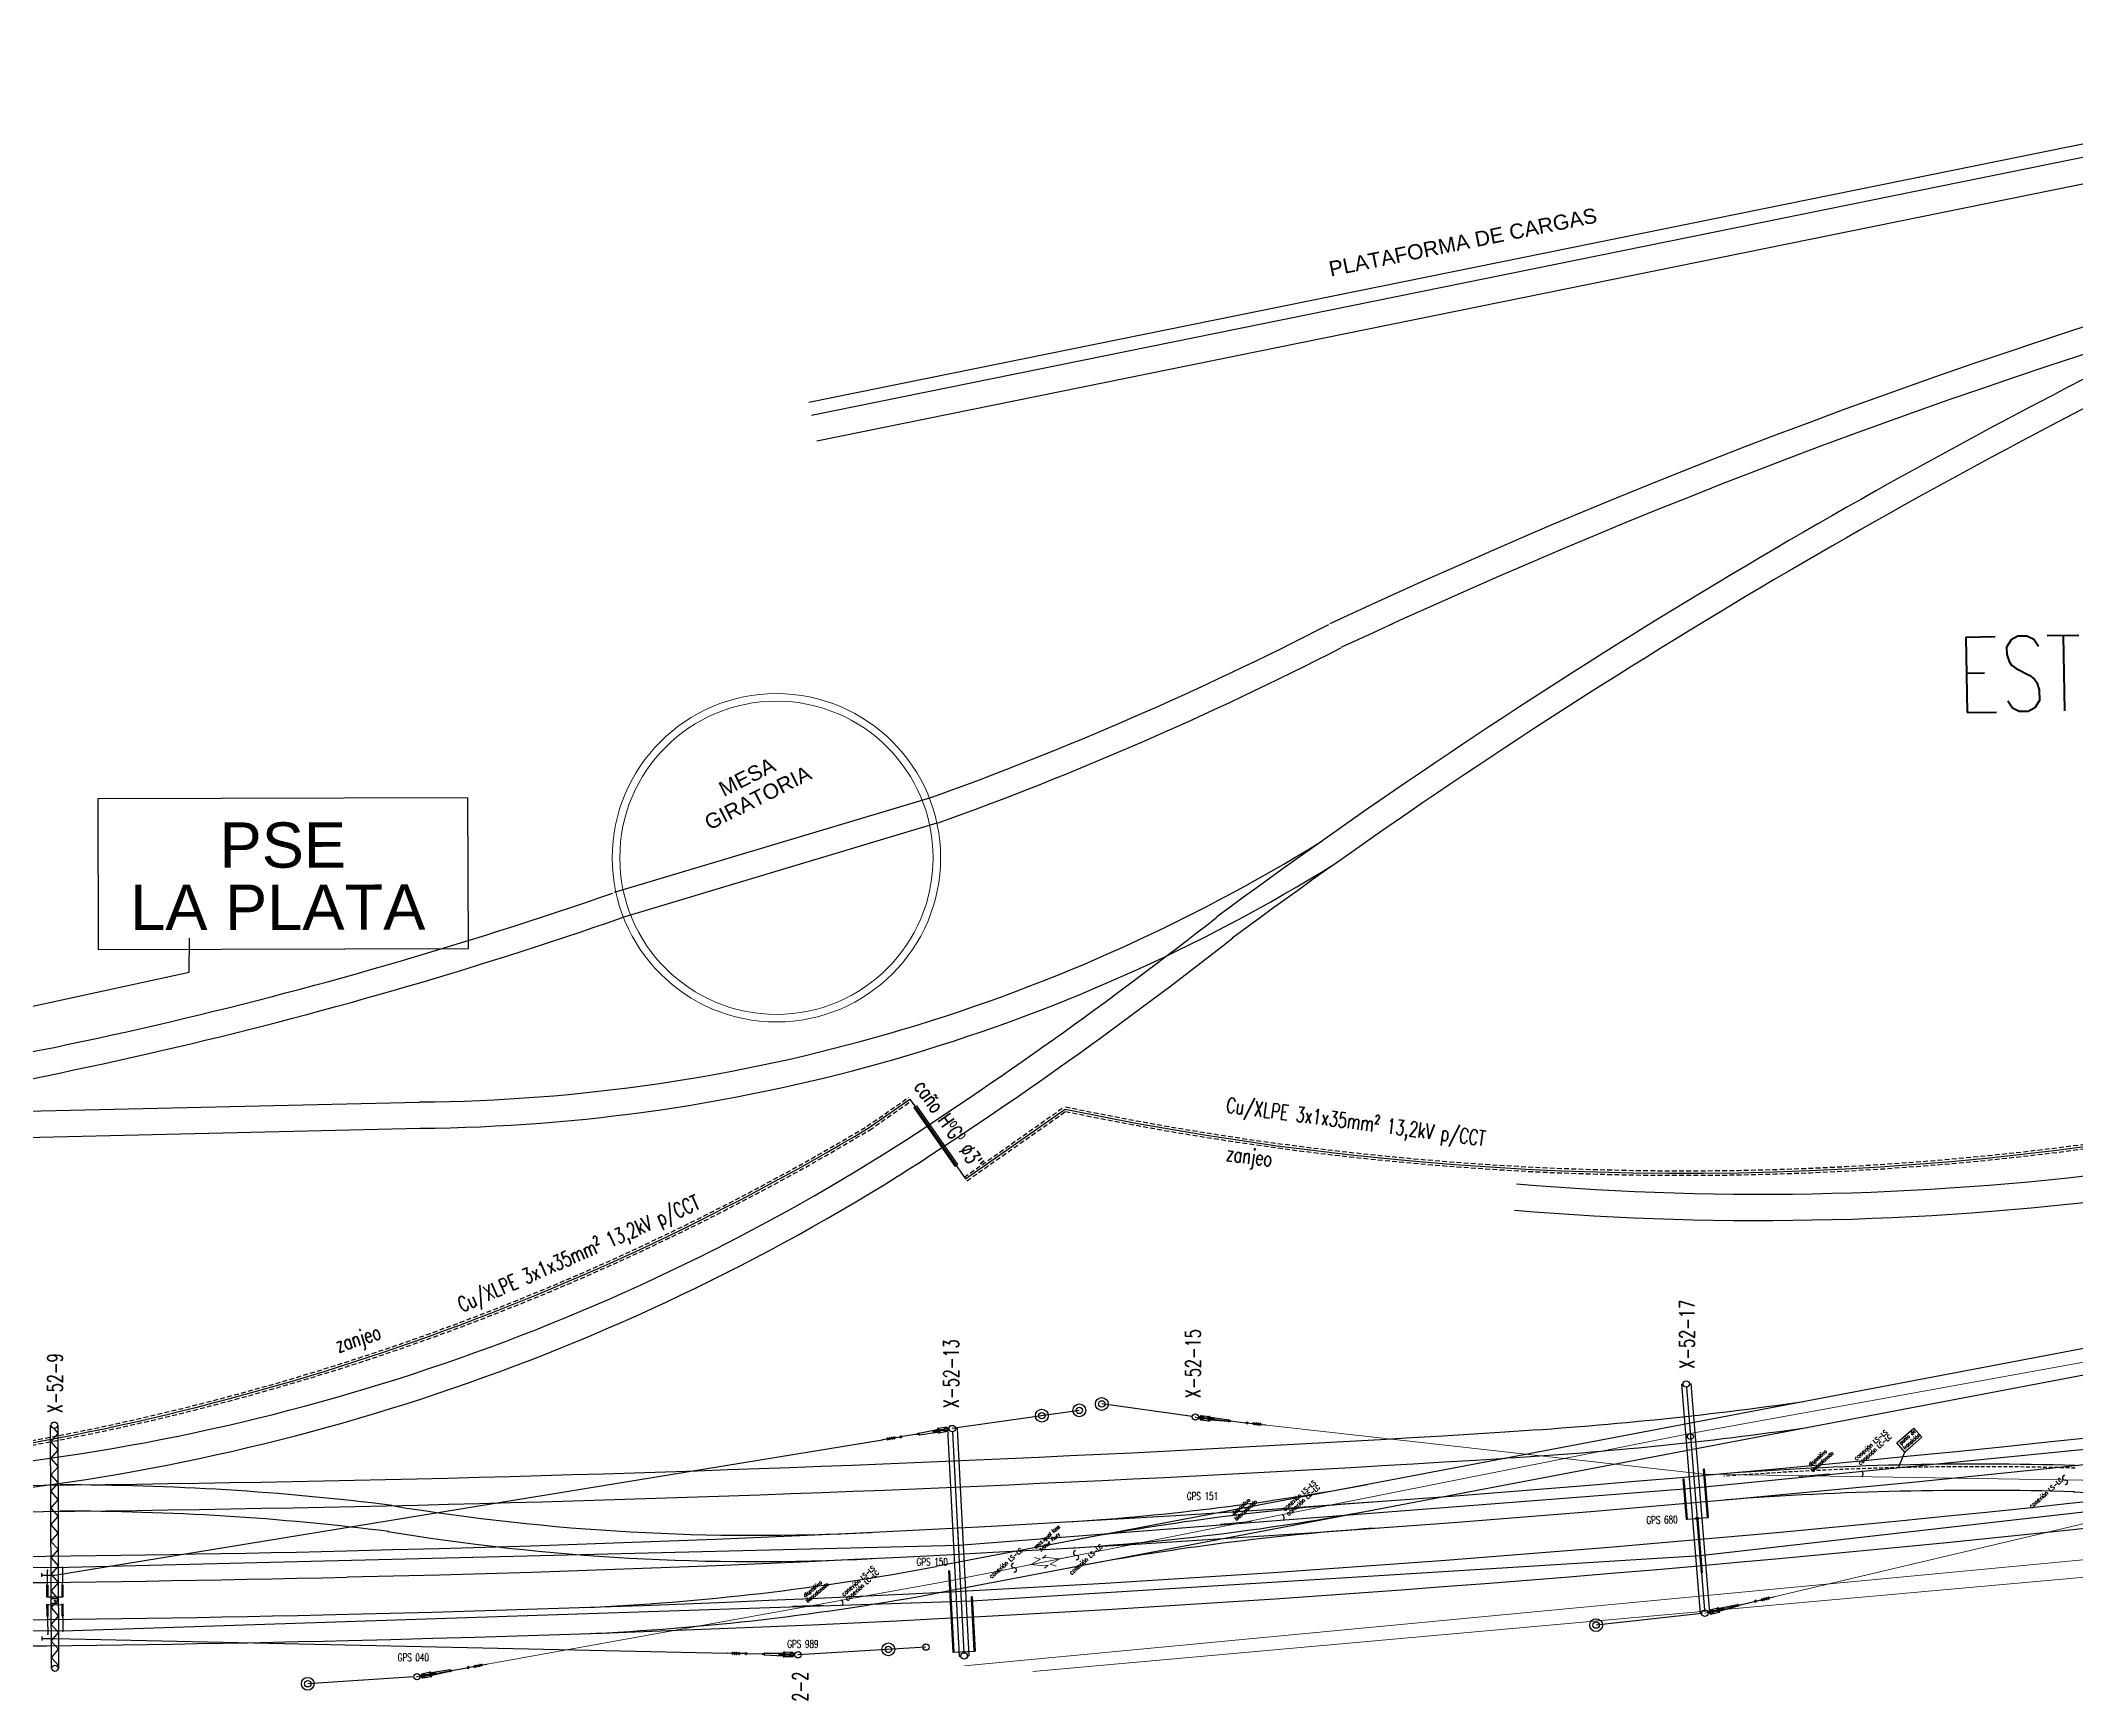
# Model space of a CAD drawing. Header units: millimetres. Extents: x 2669 to 3716, y 1967 to 2664.
# Drawn here: x 2885 to 3019.9, y 2179.6 to 2289.2 of the extents above; entities that cross this region are included whole.
import ezdxf

# ---------------------------------------------------------------- set-up
doc = ezdxf.new("R2010")
doc.units = ezdxf.units.MM
doc.linetypes.add('DASHED2', pattern=[0.375, 0.25, -0.125])
doc.linetypes.add('HIDDEN2', pattern=[4.7625, 3.175, -1.5875])
for name, color, linetype, lineweight in [('01 Textos', 7, 'Continuous', 15), ('02 L d C', 7, 'Continuous', 5), ('03 Cerramientos', 7, 'Continuous', 15), ('03 Manzanas', 253, 'Continuous', 15), ('04 Plataformas', 7, 'Continuous', 30), ('cotas LC-LS', 8, 'Continuous', 5)]:
    doc.layers.add(name, color=color, linetype=linetype, lineweight=lineweight)
for name, color, linetype in [('postes catenaria', 4, 'Continuous'), ('seccionador misma fase', 7, 'Continuous'), ('Textos catenaria', 7, 'Continuous'), ('vias LP sin catenarias', 2, 'Continuous'), ('vías', 8, 'Continuous')]:
    doc.layers.add(name, color=color, linetype=linetype)
doc.styles.add('ROMANS', font='arial.ttf', dxfattribs={"width": 0.7})
doc.styles.add('SIMPLEX', font='simplex.shx', dxfattribs={"width": 0.75})

# ---------------------------------------------------------------- blocks, each defined once
blk = doc.blocks.new('balanceador de contrapesos')
at = {"color": 3}
for p, q in [((0.21, 0), (0.23, 0)), ((0.26, 0.03), (0.23, 0)), ((0.23, 0), (0.26, -0.03)), ((0.26, 0.05), (0.26, -0.05)), ((0.26, 0.05), (0.55, 0.05)), ((0.35, 0.14), (0.28, 0.05)), ((0.31, 0.05), (0.31, -0.05)), ((0.35, 0.14), (0.93, 0.15)), ((0.35, 0.14), (0.35, 0.05)), ((0.35, 0.05), (0.48, 0.13)), ((0.48, 0.13), (0.53, 0.13)), ((0.55, 0.05), (0.55, -0.05)), ((0.6, 0.04), (0.6, -0.04)), ((0.6, 0.04), (1.26, 0.04)), ((0.6, 0), (1.26, 0)), ((0.86, 0.11), (0.86, 0.04)), ((0.86, 0.11), (1, 0.11)), ((0.86, 0.1), (1, 0.06)), ((0.93, 0.19), (0.93, -0.19)), ((1, 0.11), (1, 0.04)), ((2.23, 0.05), (1, 0.09)), ((1.26, 0.04), (1.26, -0.04)), ((2.21, 0.04), (2.21, -0.04)), ((2.25, 0.04), (2.25, -0.04)), ((2.25, 0.02), (2.36, 0.02)), ((2.32, 0.02), (2.36, 0.02)), ((2.32, 0.02), (2.32, -0.02)), ((2.34, 0), (3.35, 0)), ((2.35, 0.03), (2.35, -0.03)), ((2.36, 0.02), (2.36, 0.02)), ((3.35, 0.01), (3.38, 0.01)), ((3.4, 0.03), (3.43, 0.03)), ((3.48, 0.06), (3.48, -0.06)), ((3.5, 0), (3.48, 0)), ((3.49, 0.01), (3.5, 0.01)), ((3.5, 0.01), (3.5, 0)), ((3.5, 0), (3.8, 0)), ((3.5, -0.01), (3.5, 0)), ((3.79, 0.01), (3.82, 0.01)), ((3.85, 0.03), (3.88, 0.03)), ((3.93, 0.06), (3.93, -0.06)), ((3.94, 0), (3.93, 0)), ((3.94, 0.01), (3.97, 0.01)), ((3.99, 0.03), (4.02, 0.03)), ((4.07, 0.06), (4.07, -0.06)), ((4.09, 0), (4.07, 0)), ((4.08, 0.01), (4.12, 0.01)), ((4.14, 0.03), (4.17, 0.03)), ((4.22, 0.06), (4.22, -0.06)), ((4.23, 0), (4.22, 0)), ((4.23, 0.01), (4.26, 0.01)), ((4.28, 0.03), (4.31, 0.03)), ((4.36, 0.06), (4.36, -0.06)), ((4.38, 0), (4.36, 0)), ((4.38, 0.01), (4.38, 0.01)), ((4.38, 0.01), (4.38, -0.01)), ((4.39, 0.01), (4.38, 0.01)), ((4.38, 0), (4.68, 0)), ((4.68, 0.01), (4.68, 0.01)), ((4.68, 0.01), (4.68, -0.01)), ((4.68, 0), (4.7, 0)), ((0.26, -0.05), (0.55, -0.05)), ((0.28, -0.05), (0.35, -0.14)), ((0.35, -0.05), (0.35, -0.14)), ((0.35, -0.05), (0.48, -0.13)), ((0.35, -0.14), (0.93, -0.15)), ((0.48, -0.13), (0.53, -0.13)), ((0.6, -0.04), (1.26, -0.04)), ((0.86, -0.04), (0.86, -0.11)), ((0.86, -0.1), (1, -0.06)), ((0.86, -0.11), (1, -0.11)), ((1, -0.04), (1, -0.11)), ((2.23, -0.05), (1, -0.09)), ((2.25, -0.02), (2.36, -0.02)), ((2.32, -0.02), (2.36, -0.02)), ((2.36, -0.02), (2.36, -0.02)), ((3.35, -0.01), (3.38, -0.01)), ((3.4, -0.03), (3.43, -0.03)), ((3.49, -0.01), (3.5, -0.01)), ((3.79, -0.01), (3.82, -0.01)), ((3.85, -0.03), (3.88, -0.03)), ((3.94, -0.01), (3.97, -0.01)), ((3.99, -0.03), (4.02, -0.03)), ((4.08, -0.01), (4.12, -0.01)), ((4.14, -0.03), (4.17, -0.03)), ((4.23, -0.01), (4.26, -0.01)), ((4.28, -0.03), (4.31, -0.03)), ((4.38, -0.01), (4.38, -0.01)), ((4.39, -0.01), (4.38, -0.01)), ((4.68, -0.01), (4.68, -0.01))]:
    blk.add_line(p, q, dxfattribs=at)
for points in [[(0.48, 0.12), (0.53, 0.12), (0.53, 0.06), (0.48, 0.06)], [(0.48, -0.12), (0.53, -0.12), (0.53, -0.06), (0.48, -0.06)]]:
    blk.add_lwpolyline(points, close=True, dxfattribs=at)
blk.add_circle((0, 0), 0.00196, dxfattribs=at)
for centre, radius, start, end in [((2.23, 0.04), 0.024, 0, 180), ((3.42, 0), 0.038, 114.8234, 176.745), ((3.49, 0), 0.0739, 135.7092, 176.4518), ((3.49, 0), 0.0672, 96.0093, 133.3639), ((3.86, 0), 0.038, 114.8234, 176.745), ((3.94, 0), 0.0739, 135.7092, 176.4518), ((3.93, 0), 0.0672, 96.0093, 133.3639), ((4.01, 0), 0.038, 114.8234, 176.745), ((4.09, 0), 0.0739, 135.7092, 176.4518), ((4.08, 0), 0.0672, 96.0093, 133.3639), ((4.15, 0), 0.038, 114.8234, 176.745), ((4.23, 0), 0.0739, 135.7092, 176.4518), ((4.23, 0), 0.0672, 96.0093, 133.3639), ((4.3, 0), 0.038, 114.8234, 176.745), ((4.38, 0), 0.0739, 135.7092, 176.4518), ((4.37, 0), 0.0672, 96.0093, 133.3639), ((2.23, -0.04), 0.024, 180, 0), ((3.42, 0), 0.038, 183.255, 245.1766), ((3.49, 0), 0.0739, 183.5482, 224.2908), ((3.49, 0), 0.0672, 226.6361, 263.9907), ((3.86, 0), 0.038, 183.255, 245.1766), ((3.94, 0), 0.0739, 183.5482, 224.2908), ((3.93, 0), 0.0672, 226.6361, 263.9907), ((4.01, 0), 0.038, 183.255, 245.1766), ((4.09, 0), 0.0739, 183.5482, 224.2908), ((4.08, 0), 0.0672, 226.6361, 263.9907), ((4.15, 0), 0.038, 183.255, 245.1766), ((4.23, 0), 0.0739, 183.5482, 224.2908), ((4.23, 0), 0.0672, 226.6361, 263.9907), ((4.3, 0), 0.038, 183.255, 245.1766), ((4.38, 0), 0.0739, 183.5482, 224.2908), ((4.37, 0), 0.0672, 226.6361, 263.9907)]:
    blk.add_arc(centre, radius, start, end, dxfattribs=at)
blk = doc.blocks.new('secc Arthur Flury')
at = {"layer": 'seccionador misma fase', "lineweight": 18}
for p, q in [((0, 0), (0.61, 0)), ((0.61, 0), (1.32, 0.22)), ((0.61, 0), (1.45, -0.26)), ((1.32, 0.22), (0.96, 0.42)), ((1.45, 0.26), (1.74, 0.42)), ((1.45, 0.26), (1.75, 0.26)), ((2.59, 0), (1.75, 0.26)), ((2.59, 0), (1.88, -0.22)), ((2.59, 0), (3.2, 0)), ((1.75, -0.26), (1.45, -0.26)), ((1.75, -0.26), (1.46, -0.42)), ((1.88, -0.22), (2.24, -0.42))]:
    blk.add_line(p, q, dxfattribs=at)
blk = doc.blocks.new('biescalonado')
at = {"color": 4}
for p, q in [((0.03, 0.04), (0, 0)), ((1.7, -1.06), (1.67, -1.1))]:
    blk.add_line(p, q, dxfattribs=at)
at = {"color": 4, "const_width": 0.0125}
for points in [[(-0.01, 0, 1), (0.01, 0, 1)], [(1.66, -1.1, 1), (1.67, -1.1, 1)]]:
    blk.add_lwpolyline(points, format="xyb", close=True, dxfattribs=at)
at = {"layer": '02 L d C', "color": 4}
blk.add_line((0.03, 0.04), (1.7, -1.06), dxfattribs=at)

msp = doc.modelspace()

# ---------------------------------------------------------------- linework, layer by layer
at = {"color": 1}
for p, q in [((2913.32, 2239.02), (2888.82, 2238.95)), ((2888.82, 2238.95), (2888.85, 2228.95)), ((2913.32, 2239.02), (2913.35, 2229.02)), ((2913.35, 2229.02), (2888.85, 2228.95)), ((2993.94, 2193.23), (3041.33, 2197.91)), ((2885.97, 2187.5), (2940.81, 2196.46)), ((2995, 2188.8), (3041.1, 2194.06)), ((2945.85, 2189.48), (2993.94, 2193.23)), ((2827, 2188.41), (2885.96, 2188)), ((2885.96, 2188), (2945.85, 2189.48)), ((2946.74, 2185.8), (2995.01, 2188.8)), ((2885.09, 2187.51), (2885.97, 2187.5)), ((2886.5, 2183.8), (2946.74, 2185.8)), ((2826.96, 2184.21), (2886.5, 2183.8)), ((2885.98, 2183.3), (2930.52, 2182.32))]:
    msp.add_line(p, q, dxfattribs=at)
at = {"color": 11}
for p, q in [((2894.88, 2227.47), (2894.89, 2229.72)), ((2865.91, 2221.2), (2894.88, 2227.47))]:
    msp.add_line(p, q, dxfattribs=at)
at = {"color": 4}
for p, q in [((2993.77, 2200.15), (2993.87, 2200.16)), ((2993.77, 2200.15), (2995.01, 2184.96)), ((2994.1, 2199.96), (2995.3, 2185.19)), ((2994.29, 2200.19), (2994.39, 2200.2)), ((2994.39, 2200.2), (2995.63, 2185.01)), ((2885.74, 2181.32), (2885.69, 2197.44)), ((2885.69, 2197.44), (2885.73, 2197.44)), ((2885.69, 2197.44), (2885.73, 2197.4)), ((2885.7, 2196.34), (2886.18, 2196.89)), ((2885.87, 2197.24), (2886.18, 2196.89)), ((2886.15, 2197.44), (2886.18, 2197.44)), ((2886.23, 2181.32), (2886.18, 2197.44)), ((2945.13, 2197.2), (2945.23, 2197.21)), ((2945.13, 2197.2), (2945.91, 2182.13)), ((2945.45, 2197.01), (2946.22, 2182.36)), ((2945.65, 2197.23), (2945.76, 2197.23)), ((2945.76, 2197.23), (2946.54, 2182.16)), ((2885.7, 2196.34), (2886.19, 2195.79)), ((2885.7, 2195.24), (2886.19, 2195.79)), ((2885.7, 2195.24), (2886.19, 2194.69)), ((2885.7, 2194.14), (2886.19, 2194.69)), ((2885.7, 2194.14), (2886.19, 2193.59)), ((2885.71, 2193.04), (2886.19, 2193.59)), ((2885.71, 2193.04), (2886.2, 2192.49)), ((2885.71, 2191.94), (2886.2, 2192.49)), ((2885.71, 2191.94), (2886.2, 2191.39)), ((2885.71, 2190.84), (2886.2, 2191.39)), ((2885.71, 2190.84), (2886.2, 2190.29)), ((2885.71, 2189.74), (2886.2, 2190.29)), ((2885.71, 2189.74), (2886.21, 2189.19)), ((2885.72, 2188.64), (2886.21, 2189.19)), ((2885.72, 2188.64), (2886.21, 2188.09)), ((2885.72, 2187.54), (2886.21, 2188.09)), ((2885.72, 2187.54), (2886.21, 2186.99)), ((2885.72, 2186.44), (2886.21, 2186.99)), ((2885.72, 2186.44), (2886.21, 2185.89)), ((2885.73, 2185.33), (2886.21, 2185.89)), ((2885.73, 2185.33), (2886.22, 2184.79)), ((2885.73, 2184.23), (2886.22, 2184.79)), ((2995.01, 2184.96), (2995.11, 2184.97)), ((2995.53, 2185), (2995.63, 2185.01)), ((2885.73, 2184.23), (2886.22, 2183.69)), ((2885.73, 2183.13), (2886.22, 2183.69)), ((2885.73, 2183.13), (2886.22, 2182.59)), ((2885.74, 2182.03), (2886.22, 2182.59)), ((2885.74, 2182.03), (2886.23, 2181.48)), ((2945.91, 2182.13), (2946.02, 2182.14)), ((2946.44, 2182.16), (2946.54, 2182.16)), ((2885.74, 2181.32), (2885.77, 2181.32)), ((2886.17, 2181.42), (2886.23, 2181.48)), ((2886.19, 2181.32), (2886.23, 2181.32))]:
    msp.add_line(p, q, dxfattribs=at)
for p, q in [((2953.86, 2198.42), (2945.44, 2197.22)), ((2994.29, 2197.57), (2994.44, 2195.82)), ((3008.14, 2194.63), (3008.58, 2195.66)), ((2993.85, 2193.88), (2994.07, 2191.2)), ((2993.85, 2193.88), (2993.93, 2193.88)), ((2993.93, 2193.88), (2994.15, 2191.21)), ((2995.21, 2194.53), (2995.28, 2194.54)), ((2995.21, 2194.53), (2995.47, 2191.32)), ((2995.28, 2194.54), (2995.54, 2191.32)), ((3002.55, 2194.13), (3002.55, 2194.08)), ((2994.07, 2191.2), (2994.15, 2191.21)), ((2994.11, 2191.21), (2995.5, 2191.32)), ((2994.78, 2191.17), (2995.07, 2187.65)), ((2994.85, 2191.18), (2995.14, 2187.66)), ((2995.47, 2191.32), (2995.54, 2191.32)), ((2945.79, 2190.63), (2945.88, 2188.89)), ((2964.22, 2190.96), (2964.23, 2190.92)), ((2885.09, 2187.63), (2885.09, 2187.38)), ((2945.2, 2187.78), (2945.48, 2182.39)), ((2945.2, 2187.78), (2945.27, 2187.78)), ((2945.27, 2187.78), (2945.55, 2182.39)), ((2995.07, 2187.65), (2995.14, 2187.66)), ((2885.73, 2185.96), (2886.22, 2185.96)), ((2946.69, 2186.07), (2946.76, 2186.08)), ((2946.69, 2186.07), (2946.88, 2182.46)), ((2946.76, 2186.08), (2946.95, 2182.47)), ((2885.72, 2185.64), (2886.21, 2185.64)), ((2935.87, 2185.49), (2935.87, 2185.44)), ((2885.1, 2183.43), (2885.1, 2183.18)), ((2943.7, 2182.73), (2935.22, 2182.22)), ((2945.48, 2182.39), (2945.55, 2182.39)), ((2945.52, 2182.39), (2946.91, 2182.46)), ((2946.88, 2182.46), (2946.95, 2182.47))]:
    msp.add_line(p, q)
msp.add_lwpolyline([(3008.05, 2196.26), (3009.16, 2197.24), (3009.69, 2196.64), (3008.58, 2195.66)], close=True)
at = {"const_width": 0.05}
for points in [[(2995.25, 2194.18, 1), (2995.29, 2194.21, 1)], [(3005.7, 2194.39, 1), (3005.75, 2194.39, 1)], [(3005.72, 2194.04, 1), (3005.77, 2194.04, 1)], [(3019.11, 2194.1, 1), (3019.16, 2194.11, 1)], [(2993.93, 2193.21, 1), (2993.96, 2193.25, 1)], [(3019.21, 2193.5, 1), (3019.25, 2193.51, 1)], [(2967.3, 2191.51, 1), (2967.35, 2191.51, 1)], [(2967.37, 2191.16, 1), (2967.42, 2191.17, 1)], [(2953.58, 2189.11, 1), (2953.62, 2189.12, 1)], [(2953.67, 2188.51, 1), (2953.72, 2188.52, 1)], [(2994.99, 2188.78, 1), (2995.03, 2188.82, 1)], [(2945.25, 2187.12, 1), (2945.29, 2187.15, 1)], [(2949.45, 2188.29, 1), (2949.5, 2188.3, 1)], [(2949.54, 2187.69, 1), (2949.59, 2187.7, 1)], [(2938.07, 2185.84, 1), (2938.12, 2185.84, 1)], [(2946.72, 2185.78, 1), (2946.76, 2185.82, 1)], [(2938.14, 2185.49, 1), (2938.19, 2185.5, 1)]]:
    msp.add_lwpolyline(points, format="xyb", close=True, dxfattribs=at)
at = {"color": 1}
msp.add_lwpolyline([(2885.1, 2183.31), (2885.98, 2183.3)], dxfattribs=at)
for centre, radius in [((2955.35, 2198.85), 0.425), ((2951.38, 2198.07), 0.425), ((2951.38, 2198.07), 0.212), ((2953.86, 2198.42), 0.425), ((2953.86, 2198.42), 0.212), ((2955.35, 2198.85), 0.212), ((2994.36, 2196.69), 0.2), ((2994.81, 2191.26), 0.09), ((2885.97, 2185.8), 0.0404), ((2885.97, 2185.8), 0.0329), ((2988.11, 2184.19), 0.425), ((2988.11, 2184.19), 0.212), ((2941.21, 2182.58), 0.425), ((2941.21, 2182.58), 0.212), ((2943.7, 2182.73), 0.212), ((2902.73, 2180.3), 0.425), ((2902.73, 2180.3), 0.212)]:
    msp.add_circle(centre, radius)
at = {"color": 4}
for centre in [(2994.08, 2200.17), (2961.55, 2197.98), (2885.94, 2197.44), (2945.44, 2197.22), (2995.32, 2184.98), (2935.22, 2182.22), (2946.23, 2182.15), (2885.98, 2181.32), (2909.97, 2180.77)]:
    msp.add_circle(centre, 0.21, dxfattribs=at)
for centre, radius, start, end in [((3013.39, 1971.69), 223.17, 88.3377, 94.3227), ((3005.56, 2194.2), 0.245, 317.257, 49.9062), ((3019.16, 2193.95), 0.152, 98.8731, 278.8731), ((3019.21, 2193.65), 0.152, 278.8731, 98.8731), ((3029.59, 2343.92), 151.21, 266.2708, 277.3828), ((3013.39, 1971.7), 221.42, 88.3378, 94.3202), ((2967.19, 2191.3), 0.245, 325.5994, 58.2486), ((2953.62, 2188.96), 0.152, 98.8731, 278.8731), ((2953.67, 2188.66), 0.152, 278.8731, 98.8731), ((2913.67, 2350.12), 164.93, 272.5463, 280.7277), ((2949.5, 2188.14), 0.152, 98.8731, 278.8731), ((2949.55, 2187.84), 0.152, 278.8731, 98.8731), ((2913.67, 2350.12), 166.67, 272.5463, 280.7277), ((2937.96, 2185.63), 0.245, 325.5994, 58.2486)]:
    msp.add_arc(centre, radius, start, end)
at = {"color": 2, "linetype": 'DASHED2'}
msp.add_arc((3013.39, 1971.69), 223, 88.3377, 94.3227, dxfattribs=at)
at = {"color": 5}
for radius in [165.86, 167.6]:
    msp.add_arc((2942.49, 2356.55), radius, 273.6886, 280.5879, dxfattribs=at)
at = {"color": 11}
for radius in [172.55, 170.81]:
    msp.add_arc((2985.25, 2020.21), radius, 93.9983, 100.6166, dxfattribs=at)
at = {"layer": '02 L d C', "color": 25}
for points in [[(3375.75, 2240.83), (3220.85, 2241.38), (3200.82, 2240.76), (3180.83, 2238.62), (3161.26, 2233.96), (3134.62, 2225.12), (3113.53, 2219.38), (3073.44, 2212.04), (3040.41, 2205.25), (2994.35, 2196.89), (2945.27, 2187.13), (2909.97, 2180.77)], [(3364.64, 2229.2), (3220.81, 2229.53), (3190.65, 2227.75), (3160.75, 2223.22), (3138.02, 2218.56), (3114.27, 2213.25), (3091.36, 2207.68), (3042.26, 2196.07), (2995.32, 2184.98)], [(3091.85, 2197), (3042.59, 2193.45), (2995.27, 2194.2), (2961.55, 2197.98)]]:
    msp.add_lwpolyline(points, dxfattribs=at)
at = {"layer": '03 Cerramientos'}
msp.add_line((3118.29, 2197.82), (2946.25, 2181.49), dxfattribs=at)
for radius in [10.88, 10.38]:
    msp.add_circle((2933.79, 2235.05), radius, dxfattribs=at)
at = {"layer": '03 Manzanas'}
msp.add_line((3118.55, 2196.15), (2950.79, 2181.12), dxfattribs=at)
at = {"layer": '04 Plataformas'}
msp.add_line((2935.94, 2265.24), (3025.83, 2283.49), dxfattribs=at)
at = {"layer": 'postes catenaria', "color": 7}
for p, q in [((2961.34, 2198.01), (2955.35, 2198.85)), ((2995.11, 2184.96), (2988.11, 2184.19)), ((2909.76, 2180.76), (2902.73, 2180.3))]:
    msp.add_line(p, q, dxfattribs=at)
at = {"layer": 'postes catenaria'}
for p, q in [((2885.47, 2186.06), (2885.48, 2187.8)), ((2886.47, 2186.06), (2886.49, 2188)), ((2885.55, 2186.81), (2885.4, 2186.81)), ((2885.55, 2186.76), (2885.4, 2186.76)), ((2885.55, 2186.71), (2885.4, 2186.71)), ((2885.55, 2186.66), (2885.4, 2186.66)), ((2885.55, 2186.61), (2885.4, 2186.61)), ((2885.55, 2186.56), (2885.4, 2186.56)), ((2885.55, 2186.51), (2885.4, 2186.51)), ((2885.55, 2186.46), (2885.4, 2186.46)), ((2885.55, 2186.41), (2885.4, 2186.41)), ((2885.55, 2186.36), (2885.4, 2186.36)), ((2885.55, 2186.31), (2885.4, 2186.31)), ((2885.55, 2186.26), (2885.4, 2186.26)), ((2885.55, 2186.21), (2885.4, 2186.21)), ((2885.55, 2186.16), (2885.4, 2186.16)), ((2885.54, 2186.11), (2885.4, 2186.11)), ((2885.54, 2186.06), (2885.4, 2186.06)), ((2885.47, 2186.06), (2886.47, 2186.06)), ((2886.55, 2186.81), (2886.4, 2186.81)), ((2886.55, 2186.76), (2886.4, 2186.76)), ((2886.55, 2186.71), (2886.4, 2186.71)), ((2886.55, 2186.66), (2886.4, 2186.66)), ((2886.55, 2186.61), (2886.4, 2186.61)), ((2886.55, 2186.56), (2886.4, 2186.56)), ((2886.55, 2186.51), (2886.4, 2186.51)), ((2886.55, 2186.46), (2886.4, 2186.46)), ((2886.55, 2186.41), (2886.4, 2186.41)), ((2886.55, 2186.36), (2886.4, 2186.36)), ((2886.55, 2186.31), (2886.4, 2186.31)), ((2886.55, 2186.26), (2886.4, 2186.26)), ((2886.55, 2186.21), (2886.4, 2186.21)), ((2886.55, 2186.16), (2886.4, 2186.16)), ((2886.54, 2186.11), (2886.4, 2186.11)), ((2886.54, 2186.06), (2886.4, 2186.06)), ((2885.55, 2185.53), (2885.4, 2185.53)), ((2885.55, 2185.48), (2885.4, 2185.48)), ((2885.55, 2185.43), (2885.4, 2185.43)), ((2885.55, 2185.38), (2885.4, 2185.38)), ((2885.55, 2185.33), (2885.4, 2185.33)), ((2885.55, 2185.28), (2885.4, 2185.28)), ((2885.55, 2185.23), (2885.41, 2185.23)), ((2885.55, 2185.18), (2885.41, 2185.18)), ((2885.55, 2185.13), (2885.41, 2185.13)), ((2885.55, 2185.08), (2885.41, 2185.08)), ((2885.55, 2185.03), (2885.41, 2185.03)), ((2885.55, 2184.98), (2885.41, 2184.98)), ((2885.55, 2184.93), (2885.41, 2184.93)), ((2885.56, 2184.88), (2885.41, 2184.88)), ((2885.56, 2184.83), (2885.41, 2184.83)), ((2885.56, 2184.78), (2885.41, 2184.78)), ((2885.47, 2185.53), (2886.47, 2185.55)), ((2885.47, 2185.53), (2885.5, 2183.6)), ((2886.55, 2185.55), (2886.4, 2185.55)), ((2886.55, 2185.5), (2886.4, 2185.5)), ((2886.55, 2185.45), (2886.4, 2185.45)), ((2886.55, 2185.4), (2886.4, 2185.4)), ((2886.55, 2185.35), (2886.4, 2185.35)), ((2886.55, 2185.3), (2886.4, 2185.3)), ((2886.55, 2185.25), (2886.41, 2185.25)), ((2886.55, 2185.2), (2886.41, 2185.2)), ((2886.55, 2185.15), (2886.41, 2185.15)), ((2886.55, 2185.1), (2886.41, 2185.1)), ((2886.55, 2185.05), (2886.41, 2185.05)), ((2886.55, 2185), (2886.41, 2185)), ((2886.55, 2184.95), (2886.41, 2184.95)), ((2886.55, 2184.9), (2886.41, 2184.9)), ((2886.56, 2184.85), (2886.41, 2184.85)), ((2886.56, 2184.8), (2886.41, 2184.8)), ((2886.47, 2185.55), (2886.5, 2183.8))]:
    msp.add_line(p, q, dxfattribs=at)
for centre, start, end in [((2885.48, 2187.8), 36.6202, 216.6202), ((2885.48, 2187.8), 216.6202, 36.6202), ((2886.49, 2188), 36.6202, 216.6202), ((2886.49, 2188), 216.6202, 36.6202), ((2885.5, 2183.6), 143.7499, 323.7499), ((2885.5, 2183.6), 323.7499, 143.7499), ((2886.5, 2183.8), 143.7499, 323.7499), ((2886.5, 2183.8), 323.7499, 143.7499)]:
    msp.add_arc(centre, 0.025, start, end, dxfattribs=at)
at = {"layer": 'vias LP sin catenarias'}
for p, q in [((2936.11, 2264.39), (3026, 2282.64)), ((2936.46, 2262.68), (3026.35, 2280.94)), ((2943.93, 2239.01), (2923.03, 2232.74)), ((2944.43, 2237.34), (2923.53, 2231.07)), ((2843.65, 2217.33), (2910.14, 2218.86)), ((2843.69, 2215.59), (2910.18, 2217.12))]:
    msp.add_line(p, q, dxfattribs=at)
at = {"layer": 'vias LP sin catenarias', "color": 5, "linetype": 'HIDDEN2', "ltscale": 0.1}
for p, q in [((2939.79, 2217.25), (2942.55, 2219.17)), ((2939.96, 2217), (2942.72, 2218.93)), ((2946.24, 2213.88), (2952.83, 2218.52)), ((2946.41, 2213.64), (2952.95, 2218.23))]:
    msp.add_line(p, q, dxfattribs=at)
at = {"layer": 'vias LP sin catenarias', "color": 4}
for p, q in [((2942.9, 2218.49), (2943.07, 2218.61)), ((2942.9, 2218.49), (2945.62, 2214.6)), ((2943.07, 2218.61), (2945.78, 2214.72)), ((2945.62, 2214.6), (2945.78, 2214.72))]:
    msp.add_line(p, q, dxfattribs=at)
at = {"layer": 'vias LP sin catenarias', "color": 6}
msp.add_lwpolyline([(2818.34, 2192.52), (2819.51, 2192.46), (2829.18, 2194.84), (2852.32, 2194.86), (2875.47, 2194.89, 0.104281), (2939.88, 2217.13), (2942.64, 2219.05), (2946.33, 2213.76), (2952.92, 2218.39, 0.190518), (3098.16, 2243.37, 0.018707), (3109.41, 2251.18), (3112.85, 2246.53, 0.00727), (3134.05, 2258.22), (3137.65, 2251.93), (3151.38, 2257.8), (3186.4, 2267.34), (3187.88, 2267.46)], format="xyb", dxfattribs=at)
at = {"layer": 'vias LP sin catenarias'}
for centre, radius, start, end in [((3153.47, 1859.31), 431.93, 95.5576, 115.0681), ((3153.47, 1859.31), 430.19, 95.5576, 115.0681), ((3212.58, 1892.94), 420.33, 116.767, 126.4308), ((3212.58, 1892.94), 418.59, 116.7523, 126.4308), ((2868.18, 2449.37), 223.59, 289.7804, 297.2074), ((2868.18, 2449.37), 225.33, 289.7804, 297.2074), ((2909.19, 2334.18), 115.32, 270.4747, 301.7974), ((2909.19, 2334.18), 117.06, 270.4747, 301.7974), ((2826.53, 2509.7), 293.29, 276.8657, 289.1943), ((2826.53, 2509.7), 295.03, 276.8657, 289.1943), ((2789.55, 2451.28), 280.26, 302.6952, 308.2267), ((2789.55, 2451.28), 282, 302.6952, 308.2267), ((2865.63, 2335.89), 142.06, 274.1648, 302.014), ((2998.99, 2404.03), 191.28, 265.1575, 277.6837), ((2865.63, 2335.89), 143.8, 274.1648, 302.014), ((2998.99, 2404.03), 193.02, 265.1575, 277.6837), ((2967.6, 2438.48), 241.91, 273.4289, 278.1442), ((2864.93, 4077.03), 1883.68, 269.55036, 273.56519), ((2967.6, 2438.48), 243.65, 273.4289, 278.1442), ((2864.93, 4077.03), 1885.42, 269.55036, 273.56519), ((2886.64, 2020.3), 173.18, 82.8088, 90.1121), ((2886.64, 2020.3), 171.44, 82.8088, 90.1121), ((2932.46, 2339.13), 148.99, 260.6763, 272.9181), ((2932.46, 2339.13), 150.73, 260.6763, 272.9181)]:
    msp.add_arc(centre, radius, start, end, dxfattribs=at)
at = {"layer": 'vias LP sin catenarias', "color": 5, "linetype": 'HIDDEN2', "ltscale": 0.1}
for centre, radius, start, end in [((2993.95, 2414.56), 200.26, 258.1847, 301.3312), ((2993.95, 2414.56), 200.56, 258.2033, 301.3312), ((2854.94, 2358.75), 164.99, 277.1395, 300.9528), ((2854.94, 2358.75), 165.29, 277.1395, 300.9528)]:
    msp.add_arc(centre, radius, start, end, dxfattribs=at)
at = {"layer": 'vías'}
for p, q in [((3111.39, 2219.83), (2944.36, 2188.07)), ((3111.65, 2218.11), (2944.69, 2186.36))]:
    msp.add_line(p, q, dxfattribs=at)
for points in [[(2852.11, 2188.77, 0.008801), (2905.3, 2189.11, 0.008801)], [(2852.09, 2187.03, 0.008801), (2905.34, 2187.37, 0.008801)], [(2852.06, 2184.57, 0.008801), (2905.4, 2184.91, 0.008801)], [(2852.04, 2182.83, 0.008801), (2905.44, 2183.17, 0.008801)]]:
    msp.add_lwpolyline(points, format="xyb", dxfattribs=at)
for radius, end in [(1366.71, 279.48687), (1368.45, 279.48528), (1370.91, 278.75525), (1372.65, 278.75525)]:
    msp.add_arc((2874.47, 3555.48), radius, 271.29282, end, dxfattribs=at)

# ---------------------------------------------------------------- block references
for name, p, rotation in [('balanceador de contrapesos', (2961.55, 2197.98), 353.6050248466453), ('balanceador de contrapesos', (2945.44, 2197.22), 189.2779337063133), ('biescalonado', (3001.56, 2193.98), 39.03035470055347), ('biescalonado', (2963.23, 2190.84), 37.84664522513225), ('balanceador de contrapesos', (2995.32, 2184.98), 13.29453690217744), ('balanceador de contrapesos', (2909.97, 2180.77), 10.21213873744417), ('balanceador de contrapesos', (2935.22, 2182.22), 178.744612628862)]:
    msp.add_blockref(name, p, dxfattribs=dict(rotation=rotation))
at = {"xscale": -1, "rotation": 328.5123796357293}
msp.add_blockref('biescalonado', (2936.87, 2185.47), dxfattribs=at)
at = {"layer": 'cotas LC-LS'}
for p, rotation in [((3019.76, 2193.81), 359.0916663047584), ((2950.04, 2188.08), 11.24988520040966)]:
    msp.add_blockref('secc Arthur Flury', p, dxfattribs=dict(at, rotation=rotation))

# ---------------------------------------------------------------- texts
at = {"layer": '01 Textos', "style": 'ROMANS'}
for s, rotation, p in [('PLATAFORMA DE CARGAS', 11.4769, (2970.52, 2273.57)), ('GIRATORIA', 26.8175, (2929.35, 2236.85)), ('MESA', 26.8175, (2930.3, 2239.07))]:
    msp.add_text(s, height=1, rotation=rotation, dxfattribs=at).set_placement(p)
at = {"layer": '01 Textos', "color": 1, "style": 'ROMANS'}
for s, p in [('PSE', (2896.89, 2234.39)), ('LA PLATA', (2890.96, 2230.26))]:
    msp.add_text(s, height=3, rotation=0.0666, dxfattribs=at).set_placement(p)
at = {"layer": 'Textos catenaria', "style": 'SIMPLEX', "width": 0.7}
for s, height, rotation, p in [('ESTACIÓN LA PLATA', 5, 1.0918, (3012.1, 2244.66)), ('caño HºGº Ø3"', 1, 305.2797, (2942.86, 2219.87)), ('Cu/XLPE 3x1x35mm² 13,2kV p/CCT', 1, 352.5618, (2963.55, 2218.18)), ('zanjeo', 1, 352.5618, (2963.55, 2214.97)), ('Cu/XLPE 3x1x35mm² 13,2kV p/CCT', 1, 23.5521, (2912.95, 2204.91)), ('X-52-17', 1, 89.9866, (2994.63, 2201.18)), ('zanjeo', 1, 18.1315, (2904.76, 2202.24)), ('X-52-15', 1, 89.9866, (2961.9, 2199.24)), ('X-52-9', 1, 89.9866, (2886.48, 2198.24)), ('X-52-13', 1, 89.9866, (2945.87, 2198.57)), ('conexión LS-LS', 0.3, 41.5466, (3005.36, 2195.08)), ('conexión LC-LC', 0.3, 41.5466, (3005.62, 2194.77)), ('punto de', 0.25, 41.5466, (3008.33, 2196.13)), ('transición', 0.25, 41.5466, (3008.57, 2195.81)), ('dispositivo', 0.25, 41.5466, (3002.31, 2194.68)), ('biescalonado', 0.25, 41.5466, (3002.48, 2194.32)), ('conexión LS-LS', 0.3, 41.5466, (2967.49, 2191.73)), ('conexión LC-LC', 0.3, 41.5466, (2967.74, 2191.42)), ('conexión LS-LC', 0.3, 41.5466, (3016.97, 2191.9)), ('dispositivo', 0.25, 41.5466, (2964.11, 2191.46)), ('biescalonado', 0.25, 41.5466, (2964.28, 2191.1)), ('GPS 680', 0.5, 1.5813, (2991.45, 2190.89)), ('secc.igual fase', 0.25, 41.5466, (2950.99, 2189.24)), ('Arthur Flury', 0.25, 41.5466, (2951.35, 2189.05)), ('conexión LS-LC', 0.3, 41.5466, (2948.05, 2187.26)), ('conexión LS-LC', 0.3, 41.5466, (2953.35, 2187.5)), ('conexión LS-LS', 0.3, 41.5466, (2938.26, 2186.07)), ('conexión LC-LC', 0.3, 41.5466, (2938.51, 2185.76)), ('dispositivo', 0.25, 39.9934, (2935.7, 2186.02)), ('biescalonado', 0.25, 39.9934, (2935.86, 2185.66)), ('X-52-12-2', 1, 89.9866, (2935.86, 2175.16))]:
    msp.add_text(s, height=height, rotation=rotation, dxfattribs=at).set_placement(p)
for s, p in [('GPS 151', (2960.99, 2192.49)), ('GPS 150', (2943.08, 2188.13)), ('GPS 989', (2934.51, 2182.69)), ('GPS 040', (2908.69, 2181.8))]:
    msp.add_text(s, height=0.5, dxfattribs=at).set_placement(p)

doc.saveas('drawing.dxf')
